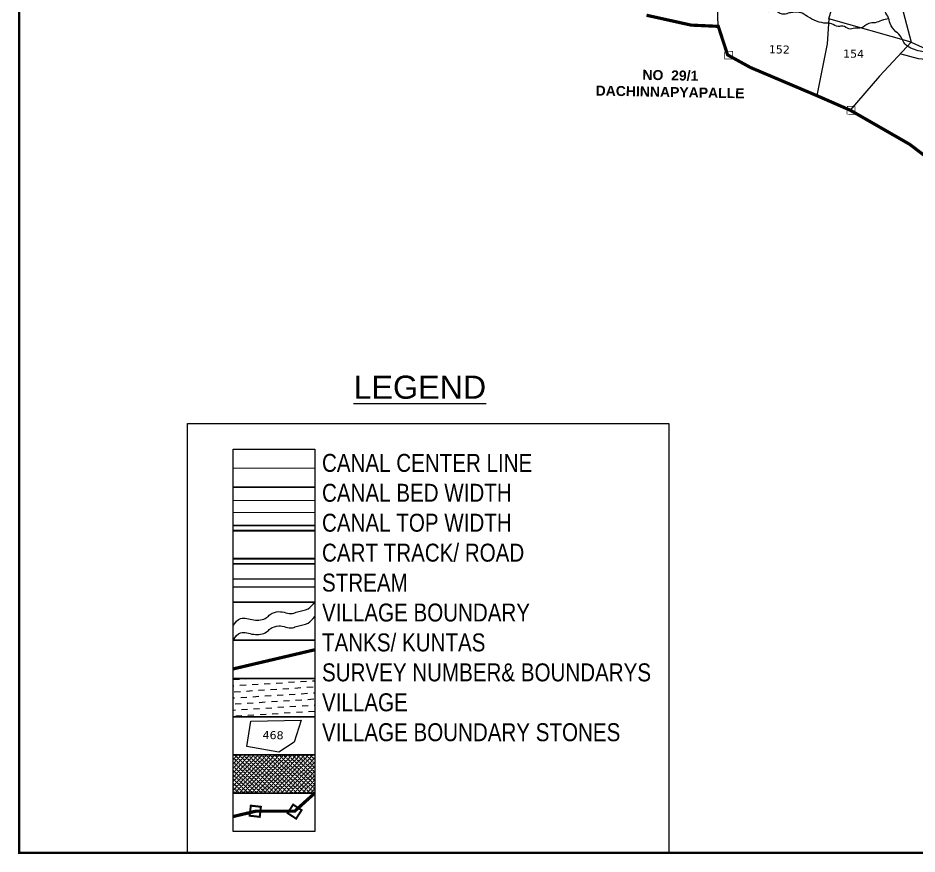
# Model space of a CAD drawing. Header units: inches. Extents: x 749153 to 755384, y 1653601 to 1659848.
# Drawn here: x 749153 to 751403, y 1653601 to 1655694 of the extents above; entities that cross this region are included whole.
import ezdxf
from ezdxf.enums import TextEntityAlignment as Align

# ---------------------------------------------------------------- set-up
doc = ezdxf.new("R2010")
doc.units = ezdxf.units.IN
doc.header["$MEASUREMENT"] = 0
doc.linetypes.add('ACAD_ISO02W100', pattern=[15, 12, -3])
doc.linetypes.add('HIDDEN2', pattern=[0.1875, 0.125, -0.0625])
for name, color, linetype in [('PLOT', 7, 'Continuous'), ('PLOT NO', 7, 'Continuous'), ('TANKS-STREAM', 4, 'Continuous'), ('VILLAGE BOUNDRY', 5, 'Continuous'), ('VILLAGE STONES', 240, 'Continuous')]:
    doc.layers.add(name, color=color, linetype=linetype)
doc.styles.add('A', font='ARIAL_1.TTF')
doc.styles.add('ARIALN', font='ARIALN_1.TTF')
doc.styles.get("Standard").update_dxf_attribs({"font": 'verdana_0.ttf'})

msp = doc.modelspace()

# ---------------------------------------------------------------- hatches: boundary and pattern name
at = {"layer": 'PLOT'}
h = msp.add_hatch(dxfattribs=at)
h.set_pattern_fill('DASH', color=4, scale=121.505087, angle=3.5405, style=0)
h.set_pattern_definition([(3.5405362, (-23591.593, -43091.176), (14.2212084, 16.09708578), [15.18813582, -15.18813582])])
h.paths.add_polyline_path([(749691.3, 1654040.6), (749895.4, 1654040.6), (749895.4, 1653945), (749691.3, 1653945)])
h = msp.add_hatch(dxfattribs=at)
h.set_pattern_fill('SACNCR', color=1, scale=81.610896, angle=1.5303, style=0)
h.set_pattern_definition([(46.53031993, (-23591.5934, -43091.1764), (-5.552641114, 5.263678017), []), (46.53031993, (-23586.185, -43091.032), (-5.552641114, 5.263678017), [0, -7.651021475])])
h.paths.add_polyline_path([(749691.3, 1653849.3), (749895.4, 1653849.3), (749895.4, 1653753.6), (749691.3, 1653753.6)])

# ---------------------------------------------------------------- linework, layer by layer
at = {"layer": 'PLOT', "color": 5, "const_width": 6}
msp.add_lwpolyline([(749155.9, 1659307.4), (755381.1, 1659307.4), (755381.1, 1653604.3), (749155.9, 1653604.3)], close=True, dxfattribs=at)
at = {"layer": 'PLOT'}
for points in [[(750905.3, 1655672.7), (750901.4, 1655785.7), (750945.9, 1655791.9), (751003, 1655786.8), (751093, 1655798.4), (751209.3, 1655785.3), (751213.4, 1655800), (751217.2, 1655869.2)], [(751390.9, 1655719.6), (751340.2, 1655814.4), (751388, 1655633.5), (751182.1, 1655691.2), (751209.3, 1655785.3)], [(751182.1, 1655691.2), (751178, 1655628.7), (751151.8, 1655499.4)], [(751309, 1655547.8), (751388, 1655633.5), (751548.3, 1655560.3), (751540.5, 1655520), (751451.2, 1655587.6), (751406, 1655591.1), (751362.8, 1655603.5)], [(751309, 1655547.8), (751235, 1655463)], [(749725.5, 1653870.6), (749736, 1653933.7), (749861.9, 1653936.5), (749843.7, 1653881.2), (749805.7, 1653855.9), (749725.5, 1653870.6)]]:
    msp.add_lwpolyline(points, dxfattribs=at)
at = {"layer": 'PLOT', "color": 5}
msp.add_lwpolyline([(749577, 1654678.4), (750781.6, 1654678.4), (750781.6, 1653604.3), (749577, 1653604.3)], close=True, dxfattribs=at)
at = {"layer": 'PLOT'}
for points in [[(749691.3, 1654614.6), (749895.4, 1654614.6), (749895.4, 1654519), (749691.3, 1654519)], [(749691.3, 1654519), (749895.4, 1654519), (749895.4, 1654423.3), (749691.3, 1654423.3)], [(749691.3, 1654423.3), (749895.4, 1654423.3), (749895.4, 1654327.6), (749691.3, 1654327.6)], [(749691.3, 1654327.6), (749895.4, 1654327.6), (749895.4, 1654232), (749691.3, 1654232)], [(749691.3, 1654232), (749895.4, 1654232), (749895.4, 1654136.3), (749691.3, 1654136.3)], [(749691.3, 1654136.3), (749895.4, 1654136.3), (749895.4, 1654040.6), (749691.3, 1654040.6)], [(749691.3, 1654040.6), (749895.4, 1654040.6), (749895.4, 1653945), (749691.3, 1653945)], [(749691.3, 1653945), (749895.4, 1653945), (749895.4, 1653849.3), (749691.3, 1653849.3)], [(749691.3, 1653849.3), (749895.4, 1653849.3), (749895.4, 1653753.6), (749691.3, 1653753.6)], [(749691.3, 1653753.6), (749895.4, 1653753.6), (749895.4, 1653658), (749691.3, 1653658)]]:
    msp.add_lwpolyline(points, close=True, dxfattribs=at)
at = {"layer": 'PLOT', "color": 1, "linetype": 'HIDDEN2', "ltscale": 100, "const_width": 2}
msp.add_lwpolyline([(749691.3, 1654566.8), (749895.4, 1654566.8)], dxfattribs=at)
at = {"layer": 'PLOT', "color": 5, "const_width": 2}
for points in [[(749895.4, 1654486.1), (749691.3, 1654486.1)], [(749895.4, 1654456.1), (749691.3, 1654456.1)]]:
    msp.add_lwpolyline(points, dxfattribs=at)
at = {"layer": 'PLOT', "color": 1, "const_width": 5}
for points in [[(749895.4, 1654410.5), (749691.3, 1654410.5)], [(749895.4, 1654340.5), (749691.3, 1654340.5)]]:
    msp.add_lwpolyline(points, dxfattribs=at)
at = {"layer": 'PLOT', "color": 6}
for points in [[(749691.3, 1654289.8), (749895.4, 1654289.8)], [(749691.3, 1654269.8), (749895.4, 1654269.8)]]:
    msp.add_lwpolyline(points, dxfattribs=at)
at = {"layer": 'PLOT', "color": 1, "const_width": 5}
for points in [[(749735.5, 1653722.3), (749760.8, 1653719.5), (749758, 1653694.3), (749732.7, 1653697.1)], [(749827.6, 1653703.6), (749841.4, 1653724.9), (749862.7, 1653711.1), (749848.9, 1653689.8)]]:
    msp.add_lwpolyline(points, close=True, dxfattribs=at)
at = {"layer": 'PLOT', "color": 4}
for points in [[(749691.3, 1654172.8), (749710.1, 1654190.8), (749742.8, 1654187), (749774.8, 1654193.1), (749784.3, 1654200.7), (749805.9, 1654208), (749822.9, 1654205.3), (749839.6, 1654203.5), (749852.4, 1654207.5), (749878.8, 1654214.7), (749895.4, 1654232)], [(749691.3, 1654136.9), (749710.1, 1654155), (749742.8, 1654151.1), (749774.8, 1654157.2), (749784.3, 1654164.9), (749805.9, 1654172.2), (749822.9, 1654169.4), (749839.6, 1654167.7), (749852.4, 1654171.7), (749878.8, 1654178.8), (749895.4, 1654196.1)]]:
    msp.add_spline(points, degree=3, dxfattribs=at)
at = {"layer": 'TANKS-STREAM'}
for points in [[(753526.9, 1655237.6), (753534.8, 1655252.7), (753555.5, 1655267.5), (753563.5, 1655282.7), (753571.7, 1655293.6), (753585, 1655300.4), (753593.2, 1655314.8), (753594, 1655323.9), (753605.1, 1655333.5), (753612.7, 1655340.3), (753614.6, 1655349), (753607.1, 1655357.4), (753594.3, 1655367.1), (753581.2, 1655369), (753566.1, 1655376.2), (753557.1, 1655377.8), (753550.3, 1655378), (753543.6, 1655372.1), (753541.6, 1655368.5), (753527.5, 1655367.6), (753509.9, 1655367.9), (753506.5, 1655368.3), (753494.9, 1655368.7), (753488.9, 1655370.7), (753484, 1655374), (753471.4, 1655373.9), (753460.8, 1655381.9), (753451.3, 1655388.8), (753442.8, 1655394.1), (753438.7, 1655396.8), (753431.4, 1655400.2), (753425.8, 1655405.2), (753421.5, 1655410.6), (753410.9, 1655412), (753403.3, 1655421), (753389, 1655426.2), (753376.4, 1655428.2), (753370.4, 1655422.8), (753363.1, 1655415.4), (753359.8, 1655414), (753354.7, 1655402.8), (753344.2, 1655386.8), (753345.5, 1655379.2), (753347.7, 1655373.6), (753347.3, 1655359.4), (753353.5, 1655355.9), (753358.6, 1655350.2), (753364.3, 1655350), (753372.3, 1655345), (753378.7, 1655339.3), (753386.4, 1655338.3), (753392.8, 1655333.3), (753402.5, 1655314.5), (753405.2, 1655300.7), (753396.6, 1655291.7), (753392.5, 1655285.6), (753385.3, 1655276.8), (753371, 1655269.3), (753366.6, 1655267.4), (753354.6, 1655266.2), (753347, 1655266.4), (753339.6, 1655268.1), (753331.5, 1655269.4), (753318.3, 1655271), (753309.4, 1655271.3), (753297.9, 1655274.3), (753293.2, 1655276.1), (753273.5, 1655274.1), (753269.8, 1655275.4), (753258.1, 1655280.2), (753252.8, 1655282.7), (753240, 1655282.9), (753235.1, 1655282.6), (753232.7, 1655282.7), (753226.6, 1655286.8), (753220.2, 1655293.1), (753215, 1655298.2), (753213.1, 1655302.2), (753196.2, 1655307.7), (753187.6, 1655308.2), (753179.4, 1655321.7), (753177.5, 1655334.1), (753170.8, 1655339.1), (753168.2, 1655346.2), (753166.2, 1655356.2), (753164.6, 1655364.3), (753160.7, 1655371.7), (753162, 1655389.9), (753161.4, 1655398), (753158.8, 1655406.6), (753155.8, 1655411.6), (753152.3, 1655423.1), (753151.4, 1655433.5), (753142.1, 1655446.2), (753139.2, 1655474.4), (753142.6, 1655484.6), (753133.7, 1655491.4), (753129.3, 1655498.4), (753123.8, 1655504.2), (753117.7, 1655508.3), (753101.2, 1655521.6), (753098.4, 1655534), (753094.9, 1655543.4), (753090.6, 1655567.4), (753087.2, 1655570.9), (753082.5, 1655572.8), (753082.5, 1655578.6), (753081.6, 1655584), (753079.4, 1655592.8), (753077.4, 1655595.5), (753071.8, 1655598.8), (753066, 1655603.6), (753051.4, 1655609.7), (753042.6, 1655611.8), (753031, 1655612.2), (753021.8, 1655609.4), (753010.7, 1655604.3), (752998.9, 1655593.5), (752987.9, 1655582.5), (752980.3, 1655573.4), (752973.7, 1655575.2), (752966.6, 1655575.4), (752957.6, 1655576.7), (752959, 1655571.2), (752950.7, 1655571.8), (752946.4, 1655576.6), (752943.1, 1655579.3), (752928.4, 1655582.4), (752922.4, 1655583.5), (752910, 1655583.7), (752892.2, 1655597.3), (752877.4, 1655597.3), (752867.9, 1655603.3), (752863.3, 1655613.3), (752851.4, 1655622.8), (752835.7, 1655627.2), (752826.2, 1655637.6), (752803.1, 1655649.9), (752795.7, 1655653.2), (752788.9, 1655666.4), (752776.1, 1655673.3), (752763.1, 1655685.6), (752763.9, 1655696.8), (752751.8, 1655708.1), (752741, 1655728.5), (752734.4, 1655732.8), (752728.5, 1655745.1), (752719.6, 1655753.9), (752712.9, 1655760.1), (752707.3, 1655765.5), (752703.1, 1655779.7), (752699.2, 1655784.6), (752681.1, 1655794.9), (752674.4, 1655802.4), (752669.1, 1655811), (752656.5, 1655819.7), (752641.2, 1655827.8), (752633, 1655831.5), (752625.7, 1655841.4), (752614.1, 1655847.7), (752602.2, 1655850.6), (752593.6, 1655853.6), (752592.2, 1655855.5), (752581.3, 1655866.4), (752571.5, 1655868.4), (752560.3, 1655871.7), (752556.1, 1655882.2), (752550, 1655886.1), (752536.3, 1655894.4), (752524.8, 1655918.3), (752523.3, 1655922), (752507.7, 1655933.1), (752500.7, 1655942.1), (752495.1, 1655947.6), (752487.7, 1655966.4), (752476.7, 1655977.4), (752472.3, 1655989.3), (752467.3, 1655998.4), (752463.3, 1656018.7), (752463.5, 1656035.2), (752462.5, 1656050.3), (752459.1, 1656060), (752444.8, 1656066.5), (752441, 1656076.6), (752409.4, 1656100), (752394.3, 1656105.7), (752379.3, 1656115.1), (752365.5, 1656124.9), (752354.4, 1656127), (752340.8, 1656141.6), (752333.7, 1656158.9), (752331.4, 1656160.7), (752285.1, 1656184), (752281.7, 1656188.8), (752275.5, 1656196.6), (752272.2, 1656204.4), (752266.1, 1656214), (752261, 1656221.2), (752254.3, 1656251.4), (752249.7, 1656271.9), (752222.8, 1656298), (752169, 1656290.3), (752152.4, 1656287.9), (752148.9, 1656287.5), (752133.1, 1656289.1), (752123.7, 1656289.5), (752116.6, 1656290.3), (752108.1, 1656300), (752105.2, 1656301.2), (752100.7, 1656307.8), (752093.3, 1656315.1), (752081.1, 1656319.1), (752060.5, 1656319.7), (752047, 1656319), (752035, 1656313.5), (752027.1, 1656303.8), (752022.1, 1656295.7), (752018.9, 1656288.8), (752007.9, 1656275), (751992.2, 1656263.8), (751984.5, 1656261.7), (751966.4, 1656264.6), (751963, 1656269.4), (751944.5, 1656298.3), (751943.6, 1656307.7), (751916, 1656338.8), (751899.7, 1656344.6), (751893.4, 1656350.7), (751893.1, 1656359), (751889.4, 1656372.6), (751883.7, 1656393.4), (751879.2, 1656400.6), (751873.2, 1656416.6), (751870.5, 1656422), (751877, 1656441.2), (751875.6, 1656451.8), (751873.2, 1656469.5), (751882.3, 1656477.5), (751885.7, 1656492.1), (751879.3, 1656512.8), (751888.2, 1656538.3), (751884.8, 1656542.7), (751876.1, 1656549.4), (751873, 1656553.9), (751865, 1656557.6), (751846.7, 1656557.6), (751838.3, 1656559.4), (751830.7, 1656570.4), (751819.5, 1656585.8), (751809.7, 1656597.4), (751804.3, 1656602.2), (751781.3, 1656616.9), (751768, 1656629.1), (751764.2, 1656637.7), (751759.7, 1656641.9), (751749, 1656650.7), (751742.2, 1656658.1), (751732.7, 1656666.5), (751673.6, 1656692.3), (751660.6, 1656702.9), (751635.8, 1656711.1), (751630.2, 1656711.3), (751620.1, 1656715.8), (751613.9, 1656722.5), (751608.5, 1656727.7), (751602.6, 1656736.6), (751594.1, 1656740.5), (751590.7, 1656749.3), (751569.2, 1656759), (751563.3, 1656767.9), (751543.9, 1656777.9), (751532.1, 1656782.8), (751527, 1656790), (751510.6, 1656794.9), (751503.3, 1656806.6), (751501.3, 1656822.8), (751499.1, 1656830.5), (751495.4, 1656843.6), (751491, 1656859.4), (751474.7, 1656865.4), (751458.6, 1656878.3), (751449.7, 1656882.7), (751427.1, 1656896.6), (751408.1, 1656906.7), (751398.2, 1656918.5), (751383.2, 1656923.1), (751376.3, 1656926.6)], [(751506.7, 1655573.9), (751494.3, 1655577.5), (751490.1, 1655581), (751469.8, 1655591.3), (751456.5, 1655610.3), (751440.2, 1655609.7), (751400.4, 1655613.2), (751370, 1655631.9), (751362.8, 1655645.6), (751349.8, 1655659.4), (751335, 1655679.6), (751329.4, 1655697.9), (751322.5, 1655712.8), (751324.8, 1655718.4), (751316.3, 1655734.2), (751314.2, 1655755.4), (751306.4, 1655776.5), (751308.8, 1655796.8), (751295.1, 1655816.2), (751290.2, 1655828.7), (751271.9, 1655841.2), (751252.9, 1655844.7), (751242.9, 1655853.5), (751232, 1655866)], [(751332, 1655691.5), (751313.9, 1655687.6), (751297.8, 1655681.8), (751281.9, 1655680.1), (751263, 1655668.6), (751247.1, 1655668.2), (751231.9, 1655666.2), (751217.3, 1655673.5), (751205.2, 1655672), (751188.5, 1655679.3), (751176, 1655680.5), (751128.6, 1655697.2), (751110.1, 1655707.1), (751095.2, 1655707.9), (751083.2, 1655706.3), (751070.7, 1655703), (751060.3, 1655704.8), (751052, 1655709.7), (751030.4, 1655708.8)]]:
    msp.add_spline(points, degree=3, dxfattribs=at)
at = {"layer": 'VILLAGE BOUNDRY', "linetype": 'ACAD_ISO02W100', "ltscale": 2, "const_width": 8}
for points in [[(750725.8, 1655700.5), (750837.5, 1655675.8), (750905.3, 1655672.7), (750928.6, 1655601.3), (750985.7, 1655569.8), (751151.8, 1655499.4), (751236.4, 1655462.4), (751384.2, 1655377.5), (751451.6, 1655326.2)], [(749691.3, 1654064.5), (749895.4, 1654112.4)], [(749691.3, 1653695.1), (749747.7, 1653708.4), (749845.3, 1653708.4), (749895.4, 1653753.6)]]:
    msp.add_lwpolyline(points, dxfattribs=at)
at = {"layer": 'VILLAGE STONES', "const_width": 1.57}
for points in [[(750921.7, 1655610.9), (750941.4, 1655610.3), (750940.8, 1655590.6), (750921.1, 1655591.3)], [(751228.1, 1655472.6), (751247.8, 1655472), (751247.1, 1655452.4), (751227.5, 1655453)]]:
    msp.add_lwpolyline(points, close=True, dxfattribs=at)

# ---------------------------------------------------------------- texts
at = {"layer": 'PLOT', "extrusion": (0.000201441, 0.004807, 0.999988), "style": 'A'}
msp.add_text('%%ULEGEND', height=57.78, rotation=359.9999, dxfattribs=at).set_placement((750158.5, 1654749.8, 8105.3), align=Align.MIDDLE)
at = {"layer": 'PLOT'}
msp.add_text('468', height=20, rotation=358.6877, dxfattribs=at).set_placement((749791.3, 1653898.9), align=Align.MIDDLE_CENTER)
at = {"layer": 'PLOT', "extrusion": (0.000201441, 0.004807, 0.999988), "insert": (749913.7, 1654602.7), "char_height": 44.934, "width": 942.081, "attachment_point": 1, "text_direction": (1, -1e-06, -0.000201), "style": 'ARIALN'}
msp.add_mtext('CANAL CENTER LINE \\PCANAL BED WIDTH {\\H1.5288x; }\\PCANAL TOP WIDTH {\\H1.3525x; }\\PCART TRACK/ ROAD{\\H1.4113x; }\\PSTREAM {\\H1.3917x; }\\PVILLAGE BOUNDARY{\\H1.3982x; }\\PTANKS/ KUNTAS{\\H1.3961x; }\\PSURVEY NUMBER& BOUNDARYS{\\H1.3968x; }\\PVILLAGE{\\H1.3966x; }\\PVILLAGE BOUNDARY STONES{\\H1.3966x; }', dxfattribs=at)
at = {"layer": 'PLOT NO'}
for s, p in [('152', (751058.2, 1655614.9)), ('154', (751244, 1655604.3))]:
    msp.add_text(s, height=20, rotation=358.9293, dxfattribs=at).set_placement(p, align=Align.MIDDLE_CENTER)
at = {"layer": 'VILLAGE STONES', "insert": (750785.7, 1655562.7), "char_height": 25.002, "attachment_point": 2, "rotation": 358.9293}
msp.add_mtext('{\\fArial|b1|i0|c0|p34;NO  29/1 \\PDACHINNAPYAPALLE}', dxfattribs=at)

doc.saveas('drawing.dxf')
